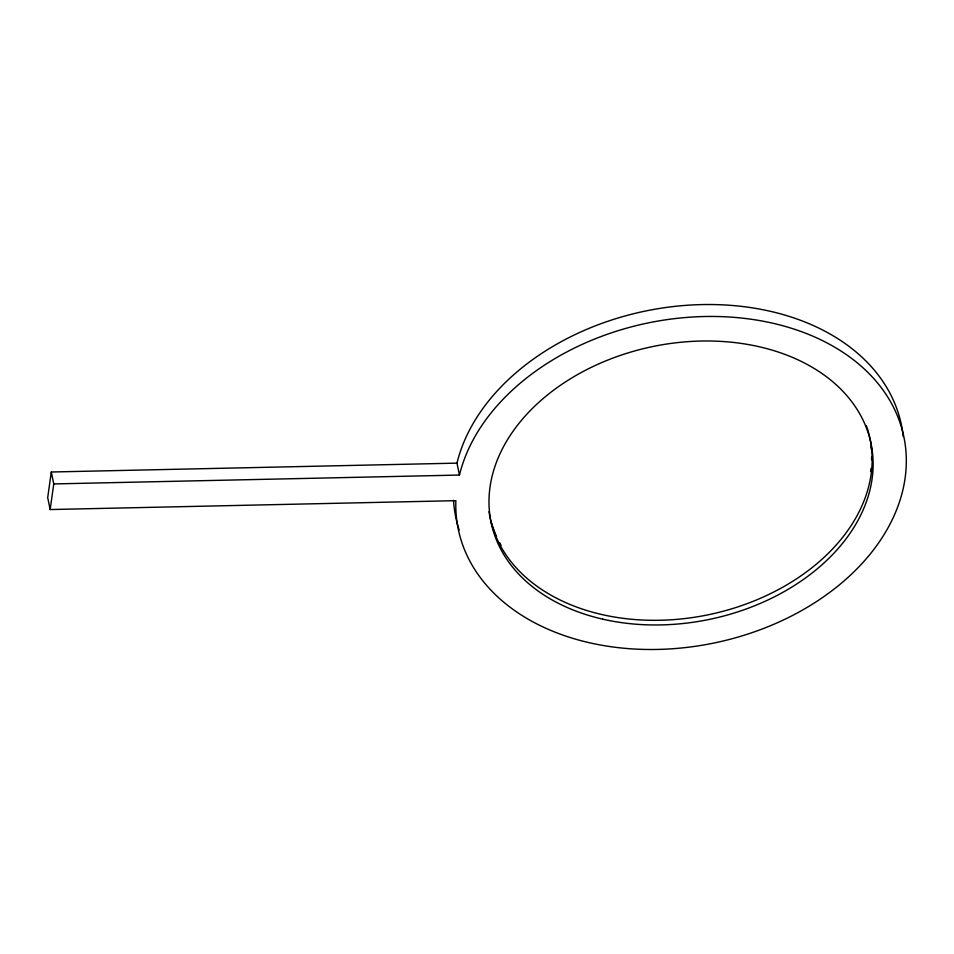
<?xml version="1.0" encoding="UTF-8"?>
<svg xmlns="http://www.w3.org/2000/svg" width="954" height="954" viewBox="0 0 954 954"><rect width="100%" height="100%" fill="white"/><g stroke="black" fill="none" stroke-linecap="round" stroke-linejoin="round"><path stroke-width="1.43" d="M51.289 472.003L47.7 497.618L50.168 509.543L455.869 500.671A227.553 163.408 -11.7 0 0 778.142 622.39A227.553 163.408 -11.7 0 0 817.912 338.443A227.553 163.408 -11.7 0 0 459.458 475.056L53.758 483.928L51.289 472.003L456.978 463.131A227.553 163.408 -11.7 0 1 690.434 305.053A227.553 163.408 -11.7 0 1 903.211 436.562M50.168 509.543L53.758 483.928M456.978 463.131L459.458 475.056M459.196 530.042A227.553 163.408 -11.7 0 1 453.532 500.361M866.315 425.567A194.02 139.332 -11.7 0 1 713.664 613.601A194.02 139.332 -11.7 0 1 489.044 511.654M871.121 446.675A194.02 139.332 -11.7 0 1 871.372 449.561M871.634 456.811A194.02 139.332 -11.7 0 1 871.598 459.733M870.978 468.521A194.02 139.332 -11.7 0 1 870.608 471.455M501.088 545.283A194.02 139.332 -11.7 0 1 499.705 542.778M496.545 536.422A194.02 139.332 -11.7 0 1 491.572 523.066M602.785 619.182A194.02 139.332 -11.7 0 0 872.099 449.644A194.02 139.332 -11.7 0 0 568.286 380.109A194.02 139.332 -11.7 0 0 602.785 619.182"/></g></svg>
